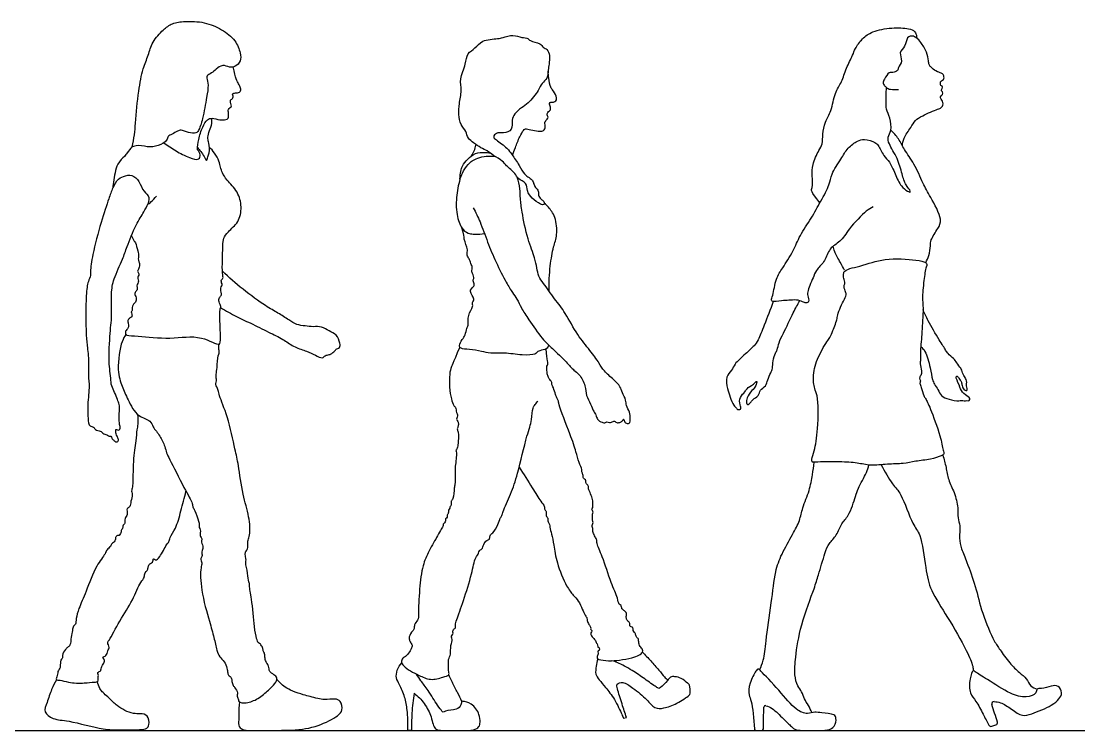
# Model space of a CAD drawing. Header units: millimetres. Extents: x 71.6 to 121.6, y 1.1 to 34.5.
# Drawn here: x 82.641 to 85.116, y 9.086 to 10.746 of the extents above; entities that cross this region are included whole.
import ezdxf

# ---------------------------------------------------------------- set-up
doc = ezdxf.new("R2010")
doc.units = ezdxf.units.MM

msp = doc.modelspace()

# ---------------------------------------------------------------- linework, layer by layer
for p, q in [((84.051, 9.1155), (84.0579, 9.1178)), ((78.4179, 9.0872), (87.1405, 9.0872)), ((83.5546, 9.0872), (83.5459, 9.0872))]:
    msp.add_line(p, q)
for centre, radius, start, end in [((84.383, 9.1415), 0.00376, 72.0516, 178.6962), ((84.9181, 9.1492), 0.00549, 87.8276, 197.7036), ((84.3611, 9.091), 0.00376, 178.0848, 270), ((84.3744, 9.091), 0.00376, 270, 358.6962), ((84.911, 9.1022), 0.00549, 208.2133, 286.8214), ((84.9207, 9.1052), 0.00549, 286.8214, 17.7036)]:
    msp.add_arc(centre, radius, start, end)
for points, knots in [([(82.9007, 10.4524), (82.9017, 10.4517), (82.9124, 10.4577), (82.937, 10.4509), (82.9613, 10.4534), (82.9838, 10.4659), (82.9836, 10.4779), (82.995, 10.4815), (83.007, 10.4893), (83.0157, 10.4925), (83.0323, 10.485), (83.0507, 10.4835), (83.0572, 10.4904), (83.0677, 10.5198), (83.0747, 10.5673), (83.0804, 10.5953), (83.0756, 10.6125), (83.0749, 10.6195), (83.0882, 10.6247), (83.0973, 10.634), (83.1126, 10.6458), (83.1289, 10.6374), (83.1428, 10.6394), (83.1563, 10.6527), (83.1547, 10.673), (83.1433, 10.7029), (83.1107, 10.7278), (83.0708, 10.7452), (83.0256, 10.7466), (82.9948, 10.7422), (82.9729, 10.7263), (82.9474, 10.6979), (82.9391, 10.6663), (82.9253, 10.6338), (82.9152, 10.5813), (82.9086, 10.5105), (82.9063, 10.4718), (82.9007, 10.4524)], [0, 0, 0, 0, 0.186924, 0.486335, 0.784065, 1.067412, 1.248276, 1.438962, 1.663033, 1.834294, 2.08368, 2.32855, 2.49164, 2.812971, 3.230244, 3.546552, 3.785049, 3.922755, 4.129061, 4.350157, 4.594065, 4.832613, 5.046806, 5.286661, 5.54203, 5.867966, 6.240205, 6.629369, 7.022697, 7.343972, 7.644693, 8.003045, 8.336306, 8.679448, 9.108784, 9.616501, 10.019418, 10.019418, 10.019418, 10.019418]), ([(84.5106, 10.3216), (84.4873, 10.3477), (84.4951, 10.3564), (84.4916, 10.3853), (84.4919, 10.4107), (84.5077, 10.4438), (84.5173, 10.4587), (84.5167, 10.4824), (84.5216, 10.5115), (84.5387, 10.5363), (84.5442, 10.5784), (84.5626, 10.604), (84.5709, 10.636), (84.5878, 10.666), (84.5925, 10.6823), (84.6094, 10.7068), (84.6341, 10.7232), (84.6779, 10.7323), (84.7167, 10.7295), (84.7334, 10.7242), (84.7368, 10.7114), (84.7373, 10.7051), (84.7289, 10.7134), (84.7121, 10.7089), (84.7117, 10.6864), (84.6936, 10.6733), (84.7057, 10.6528), (84.6932, 10.6381), (84.6934, 10.63), (84.6807, 10.6249), (84.6719, 10.6277), (84.6611, 10.611), (84.6578, 10.6016), (84.6605, 10.5959), (84.6666, 10.5917), (84.6709, 10.5854), (84.6941, 10.5861)], [0, 0, 0, 0, 0.28091, 0.66102, 1.038291, 1.470746, 1.775366, 2.11975, 2.510696, 2.909363, 3.3755, 3.781319, 4.200983, 4.621483, 4.922987, 5.306542, 5.701809, 6.189348, 6.645193, 6.932059, 7.187498, 7.32069, 7.528862, 7.799869, 8.127285, 8.441942, 8.760111, 9.059761, 9.255565, 9.503931, 9.712949, 10.02249, 10.252503, 10.419647, 10.616046, 10.860971, 10.860971, 10.860971, 10.860971]), ([(83.6996, 10.4619), (83.7118, 10.4522), (83.7334, 10.443), (83.7453, 10.4324), (83.7688, 10.4194), (83.7757, 10.4078), (83.7982, 10.3911), (83.8028, 10.3765), (83.8251, 10.3689), (83.8252, 10.3498), (83.8306, 10.3391), (83.8443, 10.3248), (83.8667, 10.3126), (83.8652, 10.3255), (83.8578, 10.3294), (83.8504, 10.3388), (83.8529, 10.3493), (83.8445, 10.3571), (83.8404, 10.3662), (83.838, 10.3751), (83.8267, 10.3825), (83.8178, 10.3889), (83.8071, 10.4096), (83.7898, 10.4341), (83.7794, 10.4494), (83.7544, 10.4677), (83.7444, 10.4748), (83.7536, 10.4864), (83.7695, 10.4837), (83.7931, 10.4901), (83.7882, 10.5156), (83.7959, 10.5295), (83.8119, 10.5447), (83.829, 10.5535), (83.8521, 10.5836), (83.8588, 10.6008), (83.8738, 10.6118), (83.8741, 10.632), (83.8769, 10.6457), (83.8787, 10.6656), (83.8735, 10.681), (83.8619, 10.684), (83.8568, 10.6959), (83.8315, 10.6987), (83.828, 10.7071), (83.8119, 10.7073), (83.7928, 10.7157), (83.7683, 10.708), (83.7565, 10.7049), (83.7185, 10.7031), (83.705, 10.6826), (83.684, 10.6714), (83.6824, 10.6447), (83.6662, 10.6112), (83.6733, 10.5845), (83.6659, 10.5533), (83.6651, 10.5285), (83.6683, 10.5039), (83.6834, 10.4891), (83.6855, 10.472), (83.6964, 10.4647), (83.6996, 10.4619)], [0, 0, 0, 0, 0.31011, 0.557777, 0.845975, 1.065866, 1.363432, 1.588217, 1.848508, 2.084944, 2.281995, 2.551747, 2.806764, 2.958541, 3.128195, 3.320698, 3.500689, 3.68872, 3.872174, 4.044077, 4.250411, 4.441409, 4.71875, 5.036137, 5.293193, 5.615456, 5.79615, 5.98167, 6.215728, 6.474672, 6.744093, 6.974177, 7.238869, 7.498826, 7.85028, 8.101962, 8.338899, 8.589155, 8.810236, 9.069182, 9.292694, 9.478144, 9.677002, 9.955547, 10.11497, 10.33252, 10.60107, 10.883073, 11.096043, 11.438661, 11.721602, 11.987431, 12.277283, 12.626001, 12.926387, 13.249688, 13.541849, 13.823659, 14.082716, 14.317502, 14.549685, 14.549685, 14.549685, 14.549685]), ([(84.7035, 10.4545), (84.7041, 10.4606), (84.7054, 10.4732), (84.7237, 10.497), (84.7331, 10.5152), (84.7506, 10.5251), (84.7855, 10.5409), (84.7948, 10.5429), (84.801, 10.5526), (84.7949, 10.5641), (84.7919, 10.5669), (84.7939, 10.5721), (84.7981, 10.5742), (84.7981, 10.5812), (84.7947, 10.5829), (84.7945, 10.5856), (84.7974, 10.5887), (84.7972, 10.5944), (84.7932, 10.5956), (84.7925, 10.599), (84.7918, 10.6051), (84.7975, 10.6083), (84.8017, 10.6114), (84.8004, 10.6209), (84.7943, 10.6251), (84.7815, 10.6286), (84.7698, 10.6388), (84.7657, 10.6443), (84.7644, 10.6545), (84.7613, 10.6742), (84.7471, 10.6969), (84.7402, 10.7039), (84.7367, 10.7073)], [0, 0, 0, 0, 0.245578, 0.556036, 0.810641, 1.070553, 1.423324, 1.598324, 1.774803, 1.973889, 2.084762, 2.207702, 2.329577, 2.467587, 2.572308, 2.656756, 2.77328, 2.89926, 3.006477, 3.108041, 3.242593, 3.382875, 3.508436, 3.671739, 3.823066, 4.033133, 4.256999, 4.402368, 4.57832, 4.836607, 5.131175, 5.35036, 5.35036, 5.35036, 5.35036]), ([(83.0536, 10.445), (83.054, 10.4533), (83.0558, 10.4696), (83.0648, 10.4983), (83.0757, 10.5165), (83.0885, 10.5207), (83.1059, 10.5146), (83.1201, 10.5155), (83.1267, 10.5184), (83.127, 10.5311), (83.125, 10.5398), (83.1302, 10.5438), (83.1348, 10.5477), (83.1315, 10.5535), (83.1307, 10.5562), (83.1311, 10.5594), (83.1315, 10.5627), (83.1343, 10.5638), (83.137, 10.5667), (83.1376, 10.5711), (83.1355, 10.5752), (83.1375, 10.5779), (83.1453, 10.5784), (83.1555, 10.58), (83.1554, 10.5906), (83.1502, 10.5997), (83.1426, 10.6124), (83.1377, 10.6392)], [0, 0, 0, 0, 0.319305, 0.672647, 0.960007, 1.179489, 1.453725, 1.693921, 1.848866, 2.069163, 2.256185, 2.410582, 2.55687, 2.710498, 2.819592, 2.934002, 3.045068, 3.150077, 3.275716, 3.408322, 3.539121, 3.639973, 3.818875, 4.012115, 4.195455, 4.410072, 4.697638, 4.697638, 4.697638, 4.697638]), ([(83.7915, 10.4318), (83.7934, 10.4381), (83.7975, 10.4504), (83.8074, 10.4756), (83.8159, 10.4905), (83.8212, 10.4958), (83.8346, 10.4912), (83.8506, 10.4892), (83.8622, 10.4877), (83.8686, 10.496), (83.8675, 10.5038), (83.8658, 10.5101), (83.8723, 10.5171), (83.8754, 10.5217), (83.8716, 10.5273), (83.8729, 10.5308), (83.8747, 10.5356), (83.8813, 10.5379), (83.88, 10.5477), (83.877, 10.5513), (83.8784, 10.5572), (83.887, 10.5564), (83.8928, 10.5594), (83.8948, 10.5645), (83.8934, 10.5714), (83.8846, 10.5865), (83.8777, 10.5935), (83.8743, 10.6289)], [0, 0, 0, 0, 0.293911, 0.640947, 0.912836, 1.073438, 1.311065, 1.585848, 1.802707, 1.998517, 2.180399, 2.342116, 2.540383, 2.690217, 2.848675, 2.973229, 3.11781, 3.278776, 3.470933, 3.61501, 3.752239, 3.936487, 4.102508, 4.245468, 4.417028, 4.694692, 4.934895, 4.934895, 4.934895, 4.934895]), ([(84.6355, 10.312), (84.6298, 10.3089), (84.618, 10.3032), (84.5777, 10.2612), (84.5601, 10.2298), (84.5312, 10.2159), (84.5238, 10.1848), (84.5033, 10.1666), (84.4964, 10.151), (84.4814, 10.1162), (84.4814, 10.105), (84.4866, 10.0896), (84.4775, 10.0861), (84.4697, 10.0906), (84.4557, 10.095), (84.4368, 10.0932), (84.4222, 10.0924), (84.3989, 10.0894), (84.3963, 10.0942), (84.4014, 10.1065), (84.4068, 10.1449), (84.4235, 10.1692), (84.4492, 10.2084), (84.4628, 10.2454), (84.4913, 10.2854), (84.5118, 10.3244), (84.5339, 10.363), (84.5359, 10.3893), (84.5606, 10.4236), (84.5742, 10.4495), (84.5978, 10.4667), (84.6141, 10.4713), (84.6402, 10.4633), (84.6478, 10.4559), (84.6592, 10.4305), (84.6744, 10.4173), (84.6863, 10.3893), (84.6992, 10.36), (84.7135, 10.3492), (84.7238, 10.3446), (84.7204, 10.3531), (84.7103, 10.363), (84.702, 10.3899), (84.6936, 10.4253), (84.6716, 10.4574), (84.6686, 10.4755), (84.6791, 10.4907), (84.6754, 10.5203), (84.6649, 10.5397), (84.6659, 10.559), (84.6657, 10.5793), (84.666, 10.5874), (84.6661, 10.5914)], [0, 0, 0, 0, 0.252338, 0.683208, 1.033732, 1.340803, 1.655884, 1.945459, 2.19097, 2.536484, 2.737196, 2.948244, 3.095745, 3.26377, 3.482526, 3.727887, 3.962779, 4.229231, 4.331808, 4.530398, 4.884357, 5.202645, 5.588222, 5.952452, 6.349085, 6.737395, 7.111457, 7.403693, 7.768587, 8.085573, 8.383739, 8.620877, 8.908211, 9.097625, 9.390764, 9.650659, 9.964283, 10.289983, 10.535666, 10.688439, 10.820491, 11.036932, 11.336376, 11.690078, 12.044907, 12.276365, 12.511749, 12.818046, 13.087338, 13.33647, 13.593248, 13.79168, 13.79168, 13.79168, 13.79168]), ([(83.0539, 10.4506), (83.0566, 10.4477), (83.0617, 10.4412), (83.0691, 10.4315), (83.0757, 10.4153), (83.0778, 10.4305), (83.0825, 10.4375), (83.0813, 10.4617), (83.0772, 10.471), (83.0798, 10.4868), (83.0881, 10.5022), (83.0879, 10.5136), (83.0873, 10.5191)], [0, 0, 0, 0, 0.198829, 0.415638, 0.606809, 0.779171, 0.962441, 1.236762, 1.425566, 1.647733, 1.889658, 2.124036, 2.124036, 2.124036, 2.124036]), ([(84.7582, 10.1813), (84.761, 10.1866), (84.766, 10.1971), (84.7697, 10.2214), (84.7688, 10.2348), (84.7874, 10.2617), (84.7981, 10.2828), (84.7689, 10.3362), (84.7513, 10.3661), (84.7326, 10.4131), (84.7077, 10.4443), (84.6958, 10.4715), (84.683, 10.4851), (84.6764, 10.4914)], [0, 0, 0, 0, 0.242543, 0.519754, 0.731279, 1.048322, 1.320613, 1.749471, 2.103822, 2.504884, 2.868328, 3.176444, 3.475228, 3.475228, 3.475228, 3.475228]), ([(82.9007, 10.4524), (82.897, 10.4478), (82.8892, 10.4385), (82.8833, 10.4289), (82.8628, 10.4132), (82.8583, 10.3736), (82.8534, 10.3481), (82.8647, 10.3763), (82.8802, 10.3837), (82.9015, 10.3886), (82.919, 10.3718), (82.9259, 10.3471), (82.9445, 10.3371), (82.9357, 10.3146), (82.9463, 10.325), (82.9541, 10.3321), (82.9578, 10.3372)], [0, 0, 0, 0, 0.24351, 0.436454, 0.716253, 1.095639, 1.310407, 1.562544, 1.81378, 2.068494, 2.337984, 2.628378, 2.877891, 3.098844, 3.257311, 3.507483, 3.507483, 3.507483, 3.507483]), ([(82.8993, 10.2441), (82.9011, 10.2399), (82.9055, 10.2314), (82.9097, 10.228), (82.9139, 10.2088), (82.9172, 10.1969), (82.9143, 10.1906), (82.917, 10.1833), (82.9185, 10.1792), (82.9182, 10.1679), (82.9116, 10.1618), (82.9181, 10.1551), (82.9152, 10.1498), (82.9131, 10.1445), (82.9174, 10.1384), (82.9137, 10.1327), (82.9114, 10.1273), (82.9139, 10.12), (82.9113, 10.116), (82.9053, 10.1094), (82.9114, 10.0993), (82.9098, 10.088), (82.9023, 10.0834), (82.9009, 10.0763), (82.9015, 10.0712), (82.9006, 10.0678), (82.8982, 10.0662), (82.9001, 10.0609), (82.9011, 10.0569), (82.9002, 10.0542), (82.895, 10.0514), (82.8891, 10.0465), (82.8928, 10.0387), (82.8927, 10.0278), (82.8846, 10.022), (82.8851, 10.0144), (82.8894, 10.0106), (82.9194, 10.0101), (82.9909, 10.0007), (83.0583, 10.0147), (83.1057, 9.985), (83.1076, 9.9973), (83.1081, 10.0245), (83.1041, 10.0711), (83.1102, 10.0786), (83.1035, 10.0892), (83.1041, 10.1005), (83.112, 10.105), (83.1074, 10.1185), (83.1092, 10.1249), (83.1134, 10.1293), (83.1071, 10.1398), (83.1156, 10.1449), (83.1107, 10.154), (83.1136, 10.2247), (83.114, 10.2388), (83.1258, 10.2553), (83.1519, 10.2756), (83.1584, 10.312), (83.1497, 10.3475), (83.1222, 10.3742), (83.1083, 10.3969), (83.1075, 10.4119), (83.0961, 10.4363), (83.0857, 10.4474), (83.0816, 10.4514)], [0, 0, 0, 0, 0.216334, 0.352794, 0.60632, 0.812926, 0.958795, 1.112865, 1.238927, 1.429244, 1.588422, 1.744208, 1.878187, 2.013275, 2.160303, 2.304291, 2.445123, 2.598834, 2.722111, 2.881903, 3.072411, 3.261027, 3.426207, 3.576777, 3.710112, 3.814166, 3.902507, 4.034147, 4.153993, 4.244712, 4.385437, 4.535582, 4.696422, 4.882482, 5.058991, 5.204694, 5.324294, 5.624043, 6.124599, 6.624248, 7.009425, 7.150315, 7.465347, 7.861838, 8.024973, 8.217939, 8.405615, 8.563079, 8.769842, 8.918172, 9.050089, 9.232753, 9.386355, 9.557502, 9.844939, 10.070702, 10.331004, 10.67188, 11.026521, 11.384064, 11.754962, 12.053009, 12.627573, 12.936933, 13.172319, 13.172319, 13.172319, 13.172319]), ([(82.9752, 10.4619), (82.9843, 10.4549), (83.0033, 10.4423), (83.0327, 10.4274), (83.0578, 10.4197), (83.0618, 10.4345), (83.0569, 10.4422), (83.0536, 10.445)], [0, 0, 0, 0, 0.337794, 0.678955, 0.947054, 1.133972, 1.341831, 1.341831, 1.341831, 1.341831]), ([(83.6948, 10.4309), (83.6975, 10.4347), (83.702, 10.443), (83.7047, 10.4518), (83.7056, 10.4563)], [0, 0, 0, 0, 0.2149259, 0.42702, 0.42702, 0.42702, 0.42702]), ([(83.6682, 10.3764), (83.6686, 10.3914), (83.6729, 10.4083), (83.6857, 10.4234), (83.7031, 10.4388), (83.726, 10.4394), (83.7345, 10.4387), (83.7387, 10.4381)], [0, 0, 0, 0, 0.305433, 0.600095, 0.908493, 1.212073, 1.444768, 1.444768, 1.444768, 1.444768]), ([(83.6682, 10.3764), (83.6698, 10.3814), (83.6736, 10.3913), (83.6863, 10.4128), (83.709, 10.4286), (83.7373, 10.432), (83.7509, 10.4297)], [0, 0, 0, 0, 0.226792, 0.506696, 0.805474, 1.173023, 1.173023, 1.173023, 1.173023]), ([(83.6682, 10.3764), (83.664, 10.3626), (83.6587, 10.3342), (83.6594, 10.2897), (83.6731, 10.2573), (83.6915, 10.2472), (83.7098, 10.2476), (83.7256, 10.2492)], [0, 0, 0, 0, 0.418862, 0.844957, 1.209848, 1.492555, 1.799882, 1.799882, 1.799882, 1.799882]), ([(83.6992, 10.3096), (83.7049, 10.2988), (83.716, 10.2769), (83.7328, 10.2284), (83.7516, 10.1833), (83.7756, 10.1361), (83.7904, 10.1118), (83.802, 10.0965), (83.8121, 10.0739), (83.8293, 10.0472), (83.8604, 10.0031), (83.8836, 9.981), (83.9166, 9.9503), (83.9339, 9.9297), (83.9482, 9.9205), (83.9633, 9.8934), (83.9623, 9.8706), (83.9744, 9.8512), (83.9804, 9.8337), (83.9867, 9.8255), (83.989, 9.8144), (83.9999, 9.8071), (84.0088, 9.8064), (84.0121, 9.8098), (84.0179, 9.8062), (84.0265, 9.8099), (84.0302, 9.8111), (84.0367, 9.8051), (84.0437, 9.8086), (84.0495, 9.8113), (84.0508, 9.8174), (84.0536, 9.8074), (84.0571, 9.8055), (84.0662, 9.8043), (84.067, 9.8174), (84.0662, 9.832), (84.056, 9.847), (84.0576, 9.8601), (84.0474, 9.8772), (84.0439, 9.8921), (84.0276, 9.9082), (84.0049, 9.9274), (83.9937, 9.9471), (83.9719, 9.9775), (83.9423, 10.0119), (83.9157, 10.0634), (83.8903, 10.0954), (83.8643, 10.1321), (83.8518, 10.1484), (83.848, 10.17), (83.8431, 10.1937), (83.8257, 10.2369), (83.8134, 10.2983), (83.8092, 10.3303), (83.8092, 10.3542), (83.8049, 10.3725), (83.8021, 10.3814)], [0, 0, 0, 0, 0.346638, 0.753113, 1.162498, 1.578644, 1.881728, 2.127202, 2.404877, 2.733557, 3.150319, 3.484103, 3.866652, 4.160828, 4.394061, 4.70349, 4.976754, 5.247663, 5.492579, 5.674115, 5.86078, 6.064234, 6.228138, 6.339011, 6.477287, 6.648643, 6.756778, 6.912992, 7.066764, 7.21519, 7.314464, 7.468343, 7.590733, 7.739023, 7.925689, 8.151111, 8.38668, 8.591068, 8.839841, 9.062643, 9.333084, 9.644233, 9.916698, 10.260846, 10.6531, 11.085726, 11.460764, 11.83989, 12.097679, 12.355656, 12.634357, 13.027496, 13.485739, 13.80945, 14.084994, 14.387353, 14.387353, 14.387353, 14.387353]), ([(82.8556, 10.3561), (82.8524, 10.3476), (82.8456, 10.3296), (82.8275, 10.2738), (82.8084, 10.2045), (82.8028, 10.1619), (82.8043, 10.151), (82.7969, 10.1354), (82.7921, 10.1035), (82.7924, 10.0138), (82.7964, 9.9849), (82.8001, 9.9433), (82.798, 9.9138), (82.8009, 9.8989), (82.7996, 9.877), (82.7973, 9.8551), (82.797, 9.8303), (82.7983, 9.8073), (82.8018, 9.7986), (82.8096, 9.7972), (82.8126, 9.7955), (82.814, 9.7894), (82.8271, 9.7882), (82.83, 9.7845), (82.8346, 9.7805), (82.8438, 9.7786), (82.847, 9.7747), (82.8523, 9.7763), (82.8528, 9.77), (82.8578, 9.7664), (82.8636, 9.7601), (82.8711, 9.7658), (82.8661, 9.7735), (82.863, 9.7825), (82.8618, 9.7929), (82.8667, 9.7903), (82.871, 9.7892), (82.874, 9.7945), (82.8711, 9.8035), (82.8703, 9.8203), (82.8716, 9.8373), (82.8713, 9.8497), (82.866, 9.8613), (82.8606, 9.878), (82.8519, 9.8928), (82.851, 9.9113), (82.8483, 9.9342), (82.8462, 9.9572), (82.8493, 10.025), (82.8535, 10.0445), (82.8514, 10.1098), (82.8565, 10.1422), (82.8793, 10.1902), (82.8887, 10.2181), (82.9089, 10.2694), (82.9281, 10.299), (82.9352, 10.3131), (82.9386, 10.3197)], [0, 0, 0, 0, 0.301417, 0.741406, 1.247285, 1.613823, 1.795161, 2.015526, 2.351127, 2.894766, 3.221633, 3.588544, 3.90103, 4.12288, 4.388619, 4.661619, 4.954224, 5.230054, 5.395561, 5.549229, 5.651079, 5.782511, 5.982349, 6.106057, 6.244932, 6.420097, 6.544739, 6.659168, 6.785218, 6.931381, 7.088538, 7.232978, 7.392841, 7.584354, 7.744775, 7.852984, 7.970429, 8.093289, 8.267371, 8.506628, 8.747524, 8.946407, 9.150237, 9.392168, 9.629313, 9.876572, 10.145634, 10.435833, 10.899951, 11.182426, 11.632552, 11.982028, 12.388305, 12.71333, 13.137936, 13.483742, 13.756841, 13.756841, 13.756841, 13.756841]), ([(83.8769, 10.1143), (83.8763, 10.1341), (83.8783, 10.1725), (83.8863, 10.218), (83.8968, 10.246), (83.8933, 10.2879), (83.8759, 10.3109), (83.8689, 10.3177), (83.8654, 10.3206)], [0, 0, 0, 0, 0.441132, 0.826036, 1.138966, 1.503303, 1.805385, 2.018273, 2.018273, 2.018273, 2.018273]), ([(83.8759, 9.9885), (83.8747, 9.9853), (83.8716, 9.9779), (83.8551, 9.9764), (83.8471, 9.9711), (83.844, 9.9658), (83.811, 9.9637), (83.7729, 9.9719), (83.7402, 9.9681), (83.7185, 9.9739), (83.6913, 9.9791), (83.6703, 9.9786), (83.6646, 9.9881), (83.6739, 10.002), (83.6811, 10.0116), (83.6835, 10.0281), (83.6893, 10.0344), (83.6846, 10.0591), (83.7006, 10.0775), (83.6955, 10.088), (83.7052, 10.0965), (83.6871, 10.1138), (83.6998, 10.1247), (83.7026, 10.1312), (83.6976, 10.1414), (83.7027, 10.1441), (83.6971, 10.1563), (83.6948, 10.1631), (83.6984, 10.1695), (83.6934, 10.1796), (83.6924, 10.1848), (83.6881, 10.1923), (83.6836, 10.2013), (83.6878, 10.2121), (83.6765, 10.2358), (83.6777, 10.2464), (83.6727, 10.2625)], [0, 0, 0, 0, 0.191159, 0.427722, 0.606858, 0.738965, 1.065573, 1.453548, 1.789385, 2.070933, 2.389242, 2.654104, 2.820777, 3.053725, 3.269315, 3.503824, 3.672019, 3.959122, 4.243112, 4.423696, 4.603891, 4.865414, 5.080382, 5.239614, 5.423938, 5.540676, 5.748049, 5.910081, 6.061497, 6.255554, 6.395481, 6.567603, 6.751177, 6.946473, 7.249697, 7.462721, 7.462721, 7.462721, 7.462721]), ([(84.5683, 10.1636), (84.5648, 10.1698), (84.5585, 10.1815), (84.5442, 10.2067), (84.5425, 10.2154), (84.5415, 10.2196)], [0, 0, 0, 0, 0.2632997, 0.5665794, 0.7741555, 0.7741555, 0.7741555, 0.7741555]), ([(84.5665, 10.1589), (84.5652, 10.1489), (84.5668, 10.1416), (84.57, 10.1365), (84.5675, 10.1281), (84.5662, 10.124), (84.571, 10.1128), (84.5733, 10.1052), (84.5647, 10.0924), (84.5499, 10.056), (84.5522, 10.0509), (84.5405, 10.0219), (84.5351, 10.008), (84.5279, 9.9988), (84.5046, 9.9606), (84.4933, 9.9204), (84.4971, 9.886), (84.507, 9.8699), (84.5072, 9.7921), (84.4984, 9.7438), (84.4915, 9.7232), (84.491, 9.7138), (84.5029, 9.7153), (84.5578, 9.7156), (84.5967, 9.7141), (84.6293, 9.705), (84.6682, 9.7112), (84.7053, 9.71), (84.7344, 9.7176), (84.7681, 9.7202), (84.7936, 9.7287), (84.8024, 9.7333), (84.7979, 9.7446), (84.7929, 9.777), (84.7701, 9.8375), (84.763, 9.8533), (84.7582, 9.8641), (84.7523, 9.8701), (84.7485, 9.8895), (84.7433, 9.8986), (84.7471, 9.9053), (84.7422, 9.9116), (84.7471, 9.9176), (84.7496, 9.9281), (84.7437, 9.9448), (84.7467, 9.9516), (84.7455, 9.982), (84.7482, 10.0016), (84.7514, 10.0525), (84.7524, 10.0808), (84.7493, 10.0983), (84.7537, 10.1387), (84.7577, 10.1703), (84.762, 10.1771), (84.7572, 10.1837), (84.7323, 10.1885), (84.6602, 10.1936), (84.6102, 10.173), (84.57, 10.1662), (84.5665, 10.1589)], [0, 0, 0, 0, 0.189051, 0.332107, 0.496005, 0.619277, 0.817117, 0.972926, 1.204019, 1.562261, 1.707164, 2.024357, 2.253827, 2.445394, 2.829066, 3.21874, 3.54392, 3.794787, 4.302381, 4.725843, 4.988297, 5.134579, 5.304903, 5.737612, 6.114097, 6.444654, 6.808751, 7.162752, 7.480927, 7.824173, 8.125766, 8.284332, 8.458843, 8.80038, 9.272352, 9.516769, 9.70459, 9.873041, 10.129949, 10.315985, 10.463189, 10.611138, 10.759861, 10.95145, 11.18779, 11.348564, 11.656518, 11.934062, 12.34758, 12.657703, 12.89764, 13.27416, 13.603192, 13.750639, 13.888235, 14.169515, 14.662255, 15.11952, 15.480013, 15.480013, 15.480013, 15.480013]), ([(83.1081, 10.0764), (83.1203, 10.069), (83.1453, 10.0547), (83.1833, 10.0376), (83.2246, 10.0167), (83.2572, 10.001), (83.2809, 9.9829), (83.3096, 9.9745), (83.3285, 9.9662), (83.3464, 9.9558), (83.352, 9.965), (83.3628, 9.9658), (83.3683, 9.9683), (83.3771, 9.9765), (83.3775, 9.9792), (83.3885, 9.982), (83.3874, 9.9937), (83.3806, 10.0143), (83.3611, 10.0204), (83.3452, 10.0333), (83.3245, 10.0308), (83.3058, 10.0332), (83.2858, 10.0357), (83.2673, 10.0478), (83.2414, 10.0643), (83.2119, 10.0803), (83.1585, 10.1193), (83.1276, 10.1465), (83.1122, 10.1613)], [0, 0, 0, 0, 0.377646, 0.752065, 1.145377, 1.492665, 1.806218, 2.117449, 2.389554, 2.62989, 2.795098, 2.976917, 3.126029, 3.319011, 3.412609, 3.585022, 3.768294, 4.029149, 4.284222, 4.53947, 4.795414, 5.047809, 5.302267, 5.571435, 5.886478, 6.223245, 6.688667, 7.151062, 7.151062, 7.151062, 7.151062]), ([(84.401, 10.0908), (84.3946, 10.0722), (84.3812, 10.0373), (84.3667, 10.0006), (84.3568, 9.9864), (84.3364, 9.9678), (84.3103, 9.9453), (84.3051, 9.9294), (84.2885, 9.9146), (84.2941, 9.8862), (84.2996, 9.8678), (84.3077, 9.8475), (84.3153, 9.8414), (84.3169, 9.8372), (84.3275, 9.8376), (84.3225, 9.8496), (84.3215, 9.8673), (84.3362, 9.8786), (84.3387, 9.8877), (84.3544, 9.8954), (84.3647, 9.9075), (84.3606, 9.8914), (84.3514, 9.8826), (84.3392, 9.866), (84.3386, 9.8548), (84.3401, 9.8465), (84.3508, 9.856), (84.3527, 9.8619), (84.3685, 9.8692), (84.3692, 9.8842), (84.3852, 9.8922), (84.3876, 9.9076), (84.3955, 9.9232), (84.4003, 9.9346), (84.4001, 9.9516), (84.4061, 9.9701), (84.4113, 9.9771), (84.4144, 9.996), (84.4259, 10.0164), (84.4479, 10.0652), (84.4582, 10.083), (84.4635, 10.0924)], [0, 0, 0, 0, 0.440047, 0.793114, 1.024663, 1.326882, 1.661374, 1.892125, 2.146418, 2.44144, 2.703354, 2.967417, 3.139627, 3.252255, 3.402229, 3.582339, 3.822045, 4.057023, 4.226551, 4.471402, 4.650636, 4.829252, 5.049216, 5.304812, 5.499286, 5.626038, 5.81332, 5.965899, 6.188219, 6.398929, 6.625465, 6.846477, 7.085094, 7.284356, 7.521244, 7.770309, 7.939181, 8.176189, 8.461043, 8.876661, 9.202044, 9.202044, 9.202044, 9.202044]), ([(84.7463, 9.9854), (84.7501, 9.9818), (84.7586, 9.9745), (84.7689, 9.9357), (84.7731, 9.9087), (84.7784, 9.8972), (84.7871, 9.8847), (84.794, 9.8685), (84.812, 9.8609), (84.8349, 9.8572), (84.8417, 9.8597), (84.8483, 9.8578), (84.8538, 9.8591), (84.8605, 9.8577), (84.8618, 9.8645), (84.8575, 9.8675), (84.8414, 9.8785), (84.8374, 9.8938), (84.8269, 9.9145), (84.8329, 9.9166), (84.8367, 9.9085), (84.8398, 9.9048), (84.8425, 9.9019), (84.8422, 9.8933), (84.847, 9.8832), (84.8554, 9.881), (84.8559, 9.8879), (84.8522, 9.8931), (84.8545, 9.9015), (84.8533, 9.9086), (84.8464, 9.9168), (84.8427, 9.9298), (84.8401, 9.9345), (84.8307, 9.9475), (84.824, 9.9571), (84.8095, 9.9682), (84.8047, 9.9774), (84.7887, 10.0017), (84.7631, 10.0448), (84.7556, 10.0625), (84.7519, 10.0715)], [0, 0, 0, 0, 0.226614, 0.587425, 0.890318, 1.087905, 1.30951, 1.543645, 1.795684, 2.069153, 2.2189, 2.36195, 2.501211, 2.637121, 2.76259, 2.888152, 3.130846, 3.375628, 3.633424, 3.727325, 3.891021, 4.022509, 4.128157, 4.292985, 4.484291, 4.626396, 4.752696, 4.896332, 5.059952, 5.209592, 5.397591, 5.604564, 5.74013, 5.962706, 6.169222, 6.405829, 6.588092, 6.893207, 7.302106, 7.611523, 7.611523, 7.611523, 7.611523]), ([(82.8865, 10.0135), (82.8831, 10.0081), (82.8751, 9.9977), (82.8639, 9.9294), (82.8778, 9.8912), (82.89, 9.8627), (82.9111, 9.821), (82.9448, 9.8131), (82.9491, 9.7971), (82.9581, 9.7868), (82.9664, 9.7756), (82.9786, 9.7521), (82.9803, 9.7359), (82.9907, 9.7194), (83.0207, 9.6561), (83.0427, 9.6196), (83.0425, 9.6097), (83.0485, 9.6014), (83.0563, 9.5769), (83.0584, 9.5689), (83.0567, 9.5617), (83.0622, 9.5571), (83.0585, 9.5419), (83.0653, 9.536), (83.062, 9.527), (83.0666, 9.5221), (83.0667, 9.5147), (83.0664, 9.5104), (83.0623, 9.5046), (83.0665, 9.4957), (83.0595, 9.4893), (83.0658, 9.4784), (83.0601, 9.4659), (83.0616, 9.4126), (83.0815, 9.3433), (83.0922, 9.3061), (83.0988, 9.2755), (83.1046, 9.259), (83.1178, 9.2486), (83.123, 9.2333), (83.1244, 9.2223), (83.1259, 9.2164), (83.1349, 9.2105), (83.1333, 9.2015), (83.1375, 9.192), (83.1414, 9.1872), (83.1493, 9.1749), (83.1452, 9.1671), (83.1502, 9.1593), (83.1497, 9.1525), (83.1703, 9.1504), (83.1962, 9.1604), (83.2198, 9.1813), (83.235, 9.195), (83.2423, 9.2101), (83.2327, 9.2175), (83.2222, 9.2242), (83.2216, 9.2313), (83.221, 9.2378), (83.2152, 9.2455), (83.2113, 9.2559), (83.2122, 9.2663), (83.207, 9.2735), (83.2069, 9.2811), (83.2015, 9.2895), (83.1956, 9.2914), (83.1916, 9.304), (83.186, 9.3313), (83.1821, 9.3922), (83.1748, 9.4239), (83.1762, 9.431), (83.1728, 9.4353), (83.1723, 9.4551), (83.1653, 9.4793), (83.1683, 9.4856), (83.1659, 9.4957), (83.1653, 9.505), (83.1702, 9.5083), (83.1718, 9.5153), (83.1713, 9.523), (83.1714, 9.5333), (83.1783, 9.5453), (83.1751, 9.5905), (83.1589, 9.6384), (83.1503, 9.7078), (83.1415, 9.7451), (83.1265, 9.8196), (83.105, 9.8676), (83.1033, 9.882), (83.0992, 9.8908), (83.0955, 9.8948), (83.0982, 9.9022), (83.0982, 9.9089), (83.0972, 9.9214), (83.1004, 9.9351), (83.1011, 9.9637), (83.1057, 9.9694), (83.1036, 9.9789), (83.1038, 9.9863), (83.1038, 9.9901)], [0, 0, 0, 0, 0.252825, 0.72023, 1.093317, 1.46068, 1.843436, 2.12167, 2.337737, 2.546758, 2.765316, 3.060556, 3.287327, 3.535303, 4.027469, 4.402956, 4.564543, 4.74711, 5.039768, 5.209868, 5.352488, 5.49518, 5.711546, 5.874186, 6.036984, 6.181255, 6.333128, 6.453721, 6.598406, 6.76689, 6.926405, 7.110277, 7.311417, 7.726733, 8.226808, 8.589969, 8.906423, 9.142835, 9.373246, 9.60441, 9.794251, 9.932745, 10.109592, 10.277678, 10.457538, 10.60773, 10.818813, 10.980777, 11.147963, 11.277233, 11.514794, 11.825492, 12.149839, 12.415268, 12.628384, 12.815481, 13.016672, 13.162007, 13.306124, 13.482947, 13.676283, 13.858992, 14.024522, 14.183406, 14.358979, 14.495045, 14.686643, 14.994338, 15.456711, 15.780992, 15.917752, 16.038678, 16.29704, 16.586376, 16.731711, 16.914877, 17.085878, 17.216539, 17.365042, 17.527104, 17.705586, 17.912337, 18.287072, 18.714729, 19.187826, 19.553632, 20.05918, 20.476434, 20.687987, 20.86057, 20.987941, 21.13981, 21.291951, 21.488591, 21.71707, 22.020526, 22.170227, 22.340874, 22.53742, 22.53742, 22.53742, 22.53742]), ([(83.6676, 9.984), (83.6508, 9.9426), (83.644, 9.9338), (83.6421, 9.8896), (83.6476, 9.8646), (83.6522, 9.8473), (83.6584, 9.8427), (83.6589, 9.8374), (83.6594, 9.8301), (83.6644, 9.8257), (83.6583, 9.8148), (83.6636, 9.8104), (83.6651, 9.8029), (83.6631, 9.7956), (83.6612, 9.7927), (83.663, 9.788), (83.6653, 9.7803), (83.6637, 9.7591), (83.6628, 9.7477), (83.6575, 9.7415), (83.6615, 9.7359), (83.656, 9.7034), (83.6576, 9.6838), (83.6569, 9.6624), (83.654, 9.6549), (83.6543, 9.6288), (83.6463, 9.624), (83.6485, 9.6182), (83.647, 9.6127), (83.6441, 9.61), (83.6455, 9.6064), (83.6402, 9.6029), (83.6417, 9.5998), (83.6412, 9.5956), (83.6393, 9.5934), (83.6378, 9.5904), (83.6394, 9.5855), (83.6334, 9.5824), (83.6344, 9.5777), (83.6326, 9.5729), (83.6282, 9.5699), (83.6295, 9.5659), (83.6236, 9.5568), (83.6155, 9.542), (83.5949, 9.5061), (83.5796, 9.4723), (83.5732, 9.4191), (83.5701, 9.3616), (83.5715, 9.3455), (83.5598, 9.3353), (83.5624, 9.3248), (83.5564, 9.3201), (83.5478, 9.3063), (83.5499, 9.2973), (83.5534, 9.2921), (83.5552, 9.2886), (83.5571, 9.2839), (83.5528, 9.2764), (83.5517, 9.2734), (83.5432, 9.2607), (83.5335, 9.2573), (83.5303, 9.2464), (83.5363, 9.2377), (83.5525, 9.225), (83.5729, 9.2162), (83.599, 9.2028), (83.6267, 9.2115), (83.6439, 9.2161), (83.6417, 9.2243), (83.641, 9.237), (83.642, 9.2425), (83.6396, 9.2503), (83.6463, 9.2625), (83.6461, 9.2747), (83.6469, 9.2826), (83.646, 9.286), (83.6522, 9.2972), (83.6465, 9.3079), (83.6536, 9.3118), (83.6495, 9.3223), (83.6596, 9.3266), (83.6566, 9.3348), (83.6613, 9.3479), (83.6769, 9.393), (83.6958, 9.4504), (83.7026, 9.4904), (83.7124, 9.5007), (83.7125, 9.5085), (83.7208, 9.511), (83.723, 9.5221), (83.7298, 9.5326), (83.7386, 9.5329), (83.7372, 9.5442), (83.7463, 9.549), (83.7576, 9.5683), (83.7617, 9.5834), (83.7671, 9.5902), (83.7689, 9.6009), (83.7887, 9.6434), (83.8039, 9.6871), (83.8235, 9.7759), (83.8371, 9.8109), (83.8371, 9.8416), (83.8442, 9.8489), (83.8483, 9.8549), (83.8506, 9.8575)], [0, 0, 0, 0, 0.209109, 0.60525, 0.922787, 1.166185, 1.321645, 1.455, 1.613781, 1.757317, 1.949739, 2.09487, 2.257547, 2.421621, 2.528363, 2.652165, 2.823069, 3.100799, 3.308407, 3.460359, 3.600085, 3.936085, 4.222, 4.485056, 4.667259, 4.963788, 5.129221, 5.264841, 5.406633, 5.519507, 5.62407, 5.761071, 5.864165, 5.98435, 6.086472, 6.192511, 6.317304, 6.458355, 6.581706, 6.714868, 6.8451, 6.954213, 7.140248, 7.390545, 7.772915, 8.140703, 8.587265, 9.041541, 9.272749, 9.491452, 9.670326, 9.829568, 10.067074, 10.24516, 10.392013, 10.510068, 10.639573, 10.808128, 10.924149, 11.150455, 11.343833, 11.526243, 11.71346, 11.981599, 12.269391, 12.587389, 12.911912, 13.143152, 13.297217, 13.511977, 13.654092, 13.816235, 14.036184, 14.24963, 14.412663, 14.520788, 14.727444, 14.920095, 15.063719, 15.243011, 15.415164, 15.570391, 15.783691, 16.195794, 16.679776, 17.054414, 17.266519, 17.417757, 17.576008, 17.774196, 17.982299, 18.137226, 18.312213, 18.496709, 18.780247, 19.019792, 19.18429, 19.373836, 19.770684, 20.202948, 20.769198, 21.149548, 21.462936, 21.647019, 21.84116, 21.84116, 21.84116, 21.84116]), ([(83.8066, 9.7028), (83.8168, 9.6869), (83.8366, 9.6567), (83.8559, 9.6238), (83.8666, 9.6127), (83.8656, 9.6037), (83.8694, 9.601), (83.8703, 9.5971), (83.8691, 9.5901), (83.8722, 9.5859), (83.8749, 9.5836), (83.8729, 9.5743), (83.8788, 9.5691), (83.8777, 9.5617), (83.8833, 9.5455), (83.8881, 9.5192), (83.8939, 9.4788), (83.9157, 9.4254), (83.9325, 9.4041), (83.9462, 9.3909), (83.9542, 9.3707), (83.9603, 9.3572), (83.9664, 9.3497), (83.9646, 9.3442), (83.9698, 9.3348), (83.972, 9.3322), (83.9747, 9.3263), (83.9733, 9.3234), (83.9777, 9.321), (83.9756, 9.3174), (83.9734, 9.314), (83.9756, 9.308), (83.983, 9.3003), (83.9868, 9.2956), (83.9867, 9.2907), (83.9906, 9.2906), (83.9896, 9.283), (83.9921, 9.2809), (83.9945, 9.2808), (83.9948, 9.2731), (83.9903, 9.2747), (83.9916, 9.2675), (83.9909, 9.2647), (83.9876, 9.2552), (83.9941, 9.2523), (84.0174, 9.2492), (84.0409, 9.2514), (84.07, 9.2564), (84.0865, 9.2625), (84.0961, 9.2695), (84.0964, 9.2764), (84.0891, 9.2834), (84.0876, 9.2885), (84.0864, 9.2937), (84.0863, 9.2959), (84.0863, 9.3012), (84.084, 9.3032), (84.0806, 9.3063), (84.0797, 9.3098), (84.0776, 9.317), (84.0721, 9.3199), (84.074, 9.3294), (84.0689, 9.3288), (84.0649, 9.3317), (84.067, 9.3379), (84.0611, 9.3432), (84.0585, 9.3454), (84.0561, 9.3538), (84.0597, 9.3585), (84.0539, 9.3677), (84.046, 9.3706), (84.0463, 9.3805), (84.0392, 9.3813), (84.0372, 9.3994), (84.0201, 9.4337), (84.0036, 9.4915), (83.9875, 9.5228), (83.9895, 9.5324), (83.9838, 9.54), (83.98, 9.5496), (83.9781, 9.5547), (83.9805, 9.5599), (83.9762, 9.5642), (83.9781, 9.5688), (83.9807, 9.5735), (83.9778, 9.5798), (83.9777, 9.5932), (83.9811, 9.5973), (83.9754, 9.6052), (83.9801, 9.6081), (83.9783, 9.6157), (83.98, 9.6244), (83.9754, 9.6368), (83.9704, 9.6495), (83.9678, 9.6537), (83.9707, 9.658), (83.9636, 9.6642), (83.962, 9.6688), (83.9631, 9.6742), (83.9561, 9.6761), (83.9566, 9.6817), (83.9559, 9.6854), (83.953, 9.6923), (83.9543, 9.6978), (83.9458, 9.715), (83.9393, 9.7407), (83.927, 9.7789), (83.899, 9.8476), (83.8986, 9.8587), (83.8947, 9.8656), (83.8914, 9.8732), (83.8876, 9.8883), (83.8821, 9.8961), (83.8845, 9.9012), (83.878, 9.9076), (83.8731, 9.9172), (83.8719, 9.9252), (83.8705, 9.94), (83.8751, 9.9434), (83.8729, 9.9509), (83.8698, 9.9797)], [0, 0, 0, 0, 0.441963, 0.802648, 1.022298, 1.184713, 1.301097, 1.414611, 1.568979, 1.698011, 1.802422, 1.972345, 2.127127, 2.27784, 2.514635, 2.816717, 3.198094, 3.644159, 3.946909, 4.1977, 4.469131, 4.698652, 4.869753, 5.005083, 5.190142, 5.307247, 5.449559, 5.545211, 5.659078, 5.767136, 5.880691, 6.022201, 6.21565, 6.361641, 6.477606, 6.569998, 6.720754, 6.819945, 6.900836, 7.041545, 7.132236, 7.269701, 7.384853, 7.55431, 7.689155, 7.968714, 8.264503, 8.58198, 8.830859, 9.021381, 9.162039, 9.343012, 9.480931, 9.611644, 9.703671, 9.832179, 9.934378, 10.056575, 10.169118, 10.325011, 10.465648, 10.624618, 10.737074, 10.854896, 10.99404, 11.150112, 11.263026, 11.426872, 11.560863, 11.741357, 11.907395, 12.071666, 12.200935, 12.427884, 12.796791, 13.264004, 13.602173, 13.76987, 13.94499, 14.135051, 14.2694, 14.399217, 14.531801, 14.655463, 14.784544, 14.937866, 15.149314, 15.278281, 15.440943, 15.556596, 15.711715, 15.885607, 16.100381, 16.3193, 16.439777, 16.555161, 16.725088, 16.856881, 16.9802, 17.120145, 17.246331, 17.364378, 17.51968, 17.654352, 17.900675, 18.200209, 18.590256, 19.090984, 19.280012, 19.433516, 19.604955, 19.838718, 20.013274, 20.135019, 20.304154, 20.496333, 20.670052, 20.887894, 21.016624, 21.208723, 21.208723, 21.208723, 21.208723]), ([(82.9139, 9.8264), (82.9146, 9.8189), (82.9146, 9.8035), (82.9117, 9.7899), (82.9099, 9.762), (82.9021, 9.7187), (82.9034, 9.6611), (82.9001, 9.6505), (82.8994, 9.6442), (82.9029, 9.6381), (82.8971, 9.6235), (82.8979, 9.6101), (82.8876, 9.6071), (82.8898, 9.5996), (82.8894, 9.5897), (82.882, 9.5807), (82.8851, 9.5699), (82.8792, 9.5681), (82.8792, 9.5621), (82.8781, 9.5581), (82.8745, 9.5555), (82.8757, 9.5512), (82.8737, 9.5479), (82.8712, 9.5424), (82.8664, 9.544), (82.8608, 9.5382), (82.8628, 9.5342), (82.8578, 9.5263), (82.8525, 9.5246), (82.851, 9.5168), (82.841, 9.5103), (82.8383, 9.499), (82.8143, 9.4707), (82.7942, 9.413), (82.7763, 9.3738), (82.7697, 9.3501), (82.7696, 9.3351), (82.763, 9.3317), (82.7612, 9.3201), (82.7576, 9.306), (82.7573, 9.2865), (82.7498, 9.2814), (82.7448, 9.277), (82.7359, 9.2634), (82.7396, 9.2562), (82.7338, 9.2544), (82.7325, 9.2407), (82.7329, 9.2323), (82.7271, 9.2278), (82.7262, 9.2161), (82.7209, 9.2039), (82.7341, 9.2061), (82.7525, 9.1978), (82.7887, 9.1976), (82.8104, 9.2004), (82.8228, 9.2005), (82.8208, 9.2084), (82.8228, 9.2181), (82.8192, 9.2228), (82.8243, 9.2249), (82.8285, 9.2267), (82.8286, 9.2378), (82.8372, 9.2464), (82.836, 9.2545), (82.8303, 9.259), (82.8421, 9.261), (82.843, 9.2736), (82.8487, 9.2813), (82.8452, 9.2869), (82.8429, 9.2935), (82.8494, 9.2999), (82.8726, 9.347), (82.9022, 9.3889), (82.9187, 9.4333), (82.9307, 9.4438), (82.9284, 9.4539), (82.9389, 9.4636), (82.9381, 9.4717), (82.9437, 9.4785), (82.9497, 9.4794), (82.9502, 9.4922), (82.9564, 9.4837), (82.9673, 9.4937), (82.9808, 9.5218), (82.9875, 9.5281), (82.9893, 9.5399), (83.0049, 9.5605), (83.015, 9.6017), (83.0235, 9.6312), (83.027, 9.6466)], [0, 0, 0, 0, 0.274445, 0.48956, 0.783049, 1.183694, 1.618, 1.802412, 1.936398, 2.080901, 2.307187, 2.511653, 2.673067, 2.817707, 2.998268, 3.192437, 3.368173, 3.489814, 3.623805, 3.742368, 3.854884, 3.96693, 4.083115, 4.213702, 4.330994, 4.47995, 4.595476, 4.762628, 4.893605, 5.046163, 5.237019, 5.424554, 5.767039, 6.227321, 6.609545, 6.893815, 7.103317, 7.245213, 7.433234, 7.662735, 7.91111, 8.071478, 8.225329, 8.451658, 8.594567, 8.711539, 8.920568, 9.087585, 9.231364, 9.433146, 9.613065, 9.782029, 10.045555, 10.394417, 10.673083, 10.846732, 10.990666, 11.17434, 11.295117, 11.412504, 11.530238, 11.712723, 11.911072, 12.068386, 12.187992, 12.349686, 12.549354, 12.720327, 12.860318, 13.001436, 13.159061, 13.567334, 14.005441, 14.395054, 14.608128, 14.777092, 14.984653, 15.144525, 15.305939, 15.442779, 15.608968, 15.737857, 15.938404, 16.265723, 16.437538, 16.622791, 16.910448, 17.287485, 17.684453, 17.684453, 17.684453, 17.684453]), ([(84.7981, 9.7312), (84.8008, 9.7217), (84.8063, 9.7026), (84.8103, 9.6732), (84.8256, 9.6441), (84.8348, 9.6087), (84.8324, 9.5844), (84.8396, 9.566), (84.8354, 9.5366), (84.8415, 9.5111), (84.8554, 9.4789), (84.8758, 9.4224), (84.8885, 9.3631), (84.9172, 9.2965), (84.9314, 9.2767), (84.9539, 9.2443), (84.9766, 9.223), (84.9944, 9.2092), (85.0025, 9.1902), (85.0134, 9.1853), (85.0186, 9.1836)], [0, 0, 0, 0, 0.312314, 0.621738, 0.950927, 1.296725, 1.574765, 1.824053, 2.130632, 2.420876, 2.757753, 3.197901, 3.6607, 4.137998, 4.42561, 4.778853, 5.102466, 5.37087, 5.623325, 5.856124, 5.856124, 5.856124, 5.856124]), ([(84.3694, 9.2291), (84.3728, 9.2364), (84.38, 9.2524), (84.3841, 9.2995), (84.3975, 9.3846), (84.4045, 9.4578), (84.4202, 9.4993), (84.4465, 9.5451), (84.464, 9.5775), (84.4692, 9.6085), (84.4868, 9.648), (84.4928, 9.6847), (84.496, 9.7047), (84.4972, 9.7145)], [0, 0, 0, 0, 0.281225, 0.668735, 1.209602, 1.701057, 2.081283, 2.494873, 2.840231, 3.158212, 3.533708, 3.884069, 4.196575, 4.196575, 4.196575, 4.196575]), ([(84.492, 9.1284), (84.4894, 9.1343), (84.484, 9.146), (84.4734, 9.1604), (84.4688, 9.178), (84.4571, 9.1914), (84.4502, 9.2186), (84.4534, 9.2615), (84.4645, 9.3338), (84.4974, 9.4187), (84.5066, 9.4492), (84.5218, 9.5011), (84.5307, 9.5249), (84.551, 9.5434), (84.5603, 9.5726), (84.5788, 9.5885), (84.5945, 9.6354), (84.5986, 9.6525), (84.621, 9.6905), (84.6236, 9.7019), (84.6253, 9.7078)], [0, 0, 0, 0, 0.251806, 0.493443, 0.732917, 0.970067, 1.26322, 1.633898, 2.135612, 2.676082, 3.011727, 3.423629, 3.714456, 4.006775, 4.314377, 4.602073, 4.992463, 5.251739, 5.619919, 5.866426, 5.866426, 5.866426, 5.866426]), ([(84.6539, 9.7087), (84.6619, 9.6934), (84.6795, 9.6618), (84.7025, 9.6414), (84.7256, 9.5682), (84.7484, 9.5466), (84.7574, 9.4653), (84.7684, 9.4136), (84.8104, 9.3519), (84.8522, 9.2784), (84.8691, 9.239), (84.8689, 9.2303), (84.869, 9.2266)], [0, 0, 0, 0, 0.411928, 0.740331, 1.224238, 1.554565, 2.054763, 2.479764, 2.970713, 3.5097, 3.870797, 4.062038, 4.062038, 4.062038, 4.062038]), ([(84.0953, 9.2705), (84.1019, 9.2636), (84.1146, 9.2499), (84.1334, 9.2291), (84.1459, 9.2126), (84.1517, 9.2074), (84.1544, 9.2049)], [0, 0, 0, 0, 0.305732, 0.611592, 0.86913, 1.059926, 1.059926, 1.059926, 1.059926]), ([(83.5459, 9.0872), (83.547, 9.1029), (83.5453, 9.1345), (83.5402, 9.1645), (83.5271, 9.1938), (83.518, 9.2093), (83.5199, 9.2292), (83.5274, 9.2404), (83.5321, 9.245)], [0, 0, 0, 0, 0.393807, 0.714466, 1.03359, 1.274193, 1.519942, 1.774607, 1.774607, 1.774607, 1.774607]), ([(83.9907, 9.2541), (83.9891, 9.2486), (83.9872, 9.2376), (83.9838, 9.2183), (83.9947, 9.2054), (84.0096, 9.1869), (84.0305, 9.1613), (84.0466, 9.1253), (84.0496, 9.1187), (84.051, 9.1155)], [0, 0, 0, 0, 0.237724, 0.482064, 0.708271, 0.984325, 1.323929, 1.677992, 1.864132, 1.864132, 1.864132, 1.864132]), ([(84.0579, 9.1178), (84.0543, 9.1283), (84.0477, 9.1479), (84.0369, 9.1829), (84.0336, 9.1963), (84.0513, 9.202), (84.0739, 9.1857), (84.106, 9.1608), (84.1224, 9.1376), (84.147, 9.1386), (84.1747, 9.1489), (84.2047, 9.1684), (84.2075, 9.1732), (84.207, 9.1945), (84.2005, 9.1971), (84.1864, 9.2106), (84.1718, 9.2132), (84.1597, 9.2132), (84.1543, 9.2035), (84.1381, 9.1871), (84.1334, 9.1848), (84.126, 9.1894), (84.0988, 9.2089), (84.0728, 9.2271), (84.038, 9.246), (84.0284, 9.2488), (84.0237, 9.2502)], [0, 0, 0, 0, 0.329628, 0.67607, 0.864713, 1.073295, 1.37265, 1.744502, 2.038734, 2.30119, 2.626367, 2.958427, 3.096086, 3.345349, 3.493686, 3.740096, 3.964104, 4.148232, 4.337708, 4.612043, 4.731559, 4.884877, 5.211662, 5.552944, 5.905593, 6.125775, 6.125775, 6.125775, 6.125775]), ([(83.5607, 9.174), (83.5697, 9.1673), (83.5858, 9.1519), (83.6013, 9.1202), (83.6046, 9.1023), (83.6101, 9.0888), (83.6288, 9.0864), (83.6696, 9.0877), (83.6988, 9.0864), (83.7141, 9.0948), (83.7156, 9.1071), (83.7145, 9.1254), (83.6978, 9.1513), (83.6762, 9.155), (83.6715, 9.156), (83.6715, 9.1452), (83.6606, 9.1345), (83.635, 9.1343), (83.6285, 9.1291), (83.6255, 9.1334), (83.6141, 9.1468), (83.5944, 9.1814), (83.5768, 9.2024), (83.5699, 9.2136), (83.5666, 9.2188)], [0, 0, 0, 0, 0.33277, 0.669754, 0.915257, 1.114753, 1.349374, 1.721298, 2.035886, 2.255054, 2.443004, 2.68678, 3.000925, 3.259572, 3.358096, 3.524001, 3.74213, 4.030642, 4.177013, 4.283279, 4.519505, 4.886917, 5.189876, 5.437497, 5.437497, 5.437497, 5.437497]), ([(83.6723, 9.1547), (83.6692, 9.1618), (83.663, 9.1757), (83.6501, 9.1994), (83.6446, 9.2115), (83.6419, 9.2176)], [0, 0, 0, 0, 0.276015, 0.5715845, 0.8274628, 0.8274628, 0.8274628, 0.8274628]), ([(84.3842, 9.145), (84.3891, 9.1435), (84.4018, 9.1383), (84.4248, 9.1144), (84.4439, 9.0961), (84.4545, 9.0858), (84.5, 9.0877), (84.5277, 9.0863), (84.5463, 9.0949), (84.5495, 9.1153), (84.5443, 9.1261), (84.5143, 9.1277), (84.4986, 9.1312), (84.4804, 9.124), (84.4507, 9.1359), (84.4169, 9.1803), (84.374, 9.2237), (84.3664, 9.2327), (84.3596, 9.2247), (84.3445, 9.1988), (84.3433, 9.1692), (84.3514, 9.1567), (84.3564, 9.1138), (84.3573, 9.0911)], [0.505144, 0.505144, 0.505144, 0.505144, 0.708689, 1.058651, 1.360777, 1.584679, 1.971647, 2.289777, 2.540796, 2.79381, 2.977283, 3.288643, 3.529514, 3.773633, 4.084832, 4.538351, 4.99788, 5.162733, 5.322635, 5.649265, 5.957178, 6.194214, 6.627427, 6.627427, 6.627427, 6.627427]), ([(84.9183, 9.1547), (84.9232, 9.1545), (84.9367, 9.1525), (84.9587, 9.1368), (84.9846, 9.1188), (85.007, 9.1259), (85.0528, 9.1445), (85.0698, 9.1593), (85.0793, 9.1749), (85.069, 9.1938), (85.0514, 9.191), (85.0308, 9.1844), (85.0164, 9.1859), (85.0186, 9.172), (84.9906, 9.1623), (84.9548, 9.1725), (84.9046, 9.2051), (84.8753, 9.2229), (84.8678, 9.2297), (84.86, 9.206), (84.8594, 9.1735), (84.8771, 9.1558), (84.8916, 9.126), (84.9016, 9.1081), (84.9061, 9.0996)], [0.778426, 0.778426, 0.778426, 0.778426, 0.956746, 1.272166, 1.582025, 1.85289, 2.255279, 2.530124, 2.759169, 2.995228, 3.223625, 3.498721, 3.688456, 3.860395, 4.142663, 4.495309, 4.947684, 5.281001, 5.415145, 5.671479, 5.999803, 6.278962, 6.613802, 6.900959, 6.900959, 6.900959, 6.900959]), ([(82.7241, 9.2057), (82.7198, 9.1983), (82.7117, 9.1832), (82.7027, 9.1534), (82.6918, 9.1293), (82.7182, 9.1118), (82.7535, 9.1109), (82.8339, 9.0882), (82.8692, 9.0889), (82.9166, 9.0886), (82.936, 9.0902), (82.9418, 9.1009), (82.9391, 9.1239), (82.92, 9.1267), (82.9036, 9.1259), (82.8834, 9.1331), (82.8661, 9.1451), (82.8566, 9.1529), (82.8441, 9.1657), (82.8328, 9.1753), (82.825, 9.185), (82.8208, 9.1956), (82.8197, 9.2011)], [0, 0, 0, 0, 0.291977, 0.617971, 0.892042, 1.17628, 1.530505, 2.051003, 2.411142, 2.803562, 3.045846, 3.230889, 3.48786, 3.722199, 3.957868, 4.224547, 4.487055, 4.691464, 4.933581, 5.156264, 5.35837, 5.594871, 5.594871, 5.594871, 5.594871]), ([(83.152, 9.1538), (83.1498, 9.1322), (83.1514, 9.1122), (83.1486, 9.0951), (83.1647, 9.0866), (83.1876, 9.0879), (83.2769, 9.0861), (83.3333, 9.0945), (83.3819, 9.1197), (83.3943, 9.1336), (83.39, 9.1575), (83.3748, 9.1618), (83.3516, 9.1581), (83.3355, 9.1617), (83.3174, 9.1665), (83.3015, 9.1704), (83.2763, 9.1785), (83.2596, 9.1879), (83.2475, 9.1979), (83.2421, 9.2041), (83.2396, 9.2074)], [0, 0, 0, 0, 0.31737, 0.56889, 0.800056, 1.097673, 1.679999, 2.175237, 2.619743, 2.876289, 3.155372, 3.386681, 3.685738, 3.941565, 4.205467, 4.460575, 4.779276, 5.055222, 5.297607, 5.514715, 5.514715, 5.514715, 5.514715]), ([(83.5607, 9.174), (83.5584, 9.1586), (83.5552, 9.131), (83.5547, 9.0979), (83.5546, 9.0872)], [0, 0, 0, 0, 0.4574925, 0.8577367, 0.8577367, 0.8577367, 0.8577367])]:
    msp.add_open_spline(points, degree=3, knots=knots)
for points in [[(84.3781, 9.0909), (84.3785, 9.1078), (84.3789, 9.1247), (84.3793, 9.1416)], [(84.9259, 9.1068), (84.9216, 9.1204), (84.9172, 9.134), (84.9129, 9.1476)], [(84.3611, 9.0872), (84.3655, 9.0872), (84.3699, 9.0872), (84.3744, 9.0872)], [(84.9126, 9.097), (84.9158, 9.098), (84.919, 9.0989), (84.9223, 9.0999)]]:
    msp.add_open_spline(points, degree=3)

doc.saveas('drawing.dxf')
